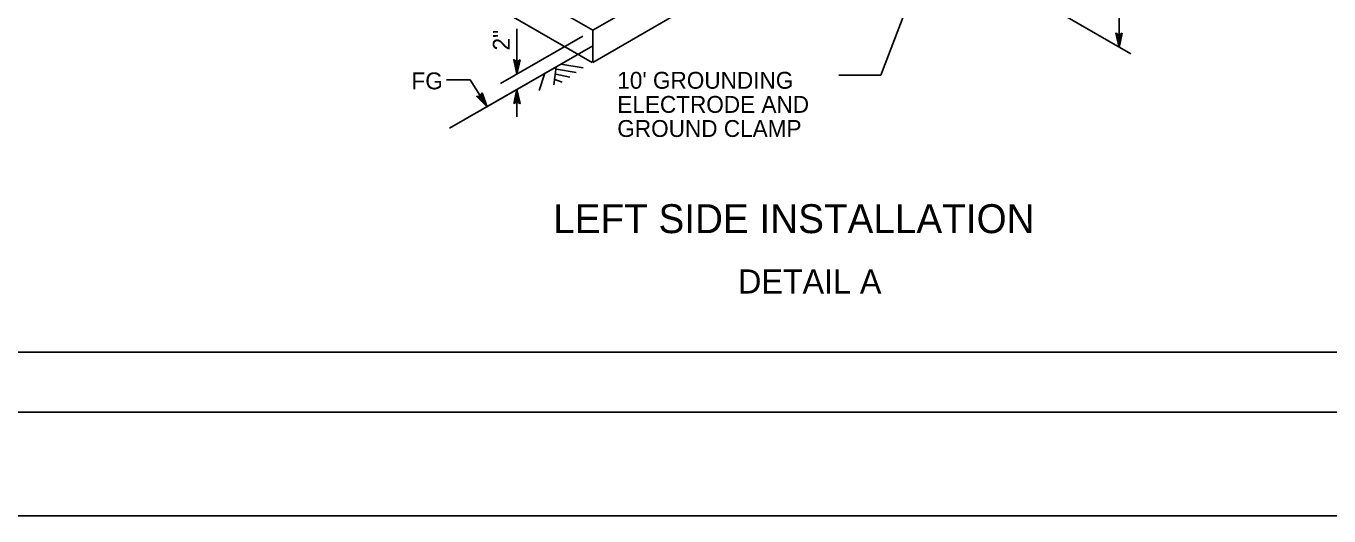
# Model space of a CAD drawing. Extents: x -894 to 866, y -472 to 714.
# Drawn here: x -502 to 39, y -472 to -269 of the extents above; entities that cross this region are included whole.
import ezdxf

# ---------------------------------------------------------------- set-up
doc = ezdxf.new("R2010")
doc.units = 0
for name, color, linetype in [('border_PLOTTING-ELEMENTS', 7, 'Continuous'), ('border_rw_22x34_Cut_Lines', 7, 'Continuous'), ('border_SHEET', 7, 'Continuous'), ('es_DETAIL', 7, 'Continuous'), ('es_DETAIL-anno', 7, 'Continuous'), ('rd_PROFILE-OG', 7, 'Continuous')]:
    doc.layers.add(name, color=color, linetype=linetype)

msp = doc.modelspace()

# ---------------------------------------------------------------- linework, layer by layer
at = {"layer": 'border_PLOTTING-ELEMENTS'}
for points in [[(-894.04, -472.44), (865.96, -472.44), (865.96, 713.56), (-894.04, 713.56)], [(-864.04, 670.56), (835.96, 670.56), (835.96, -429.44), (-864.04, -429.44)]]:
    msp.add_lwpolyline(points, close=True, dxfattribs=at)
at = {"layer": 'border_rw_22x34_Cut_Lines'}
msp.add_lwpolyline([(-864.04, 670.56), (835.96, 670.56), (835.96, -429.44), (-864.04, -429.44)], close=True, dxfattribs=at)
at = {"layer": 'border_SHEET'}
msp.add_line((810.96, -404.44), (-814.04, -404.44), dxfattribs=at)
at = {"layer": 'es_DETAIL'}
for p, q in [((-266.93, -270.97), (-428.04, -177.96)), ((-266.93, -270.97), (-123.11, -187.93)), ((-267.12, -284.37), (-428.22, -191.36)), ((-266.93, -284.26), (-122.98, -201.15)), ((-266.93, -284.26), (-266.93, -270.97))]:
    msp.add_line(p, q, dxfattribs=at)
at = {"layer": 'es_DETAIL-anno'}
for p, q in [((-147.33, -289.52), (-121.24, -220.76)), ((-48.53, -231.31), (-48.53, -278.04)), ((-48.53, -231.31), (-48.53, -278.04)), ((-120.39, -236.39), (-43.68, -280.68)), ((-305.23, -293.08), (-271.09, -273.37)), ((-298.35, -270.34), (-298.35, -289.1)), ((-326.3, -311.62), (-266.93, -277.35)), ((-317.72, -291.47), (-327.61, -291.5)), ((-310.77, -302.65), (-317.72, -291.47)), ((-147.33, -289.52), (-164.83, -289.52)), ((-298.35, -295.48), (-298.35, -306.88))]:
    msp.add_line(p, q, dxfattribs=at)
for points in [[(-47.22, -272.14), (-48.53, -278.04), (-49.84, -272.14), (-49.49, -272.35), (-48.54, -276.67), (-47.56, -272.34), (-47.91, -272.55), (-48.53, -275.32), (-49.15, -272.56), (-48.8, -272.77), (-48.53, -273.96), (-48.26, -272.76), (-48.53, -272.92), (-49.84, -272.14), (-48.53, -272.92)], [(-297.03, -283.2), (-298.35, -289.1), (-299.66, -283.2), (-299.31, -283.41), (-298.35, -287.73), (-297.38, -283.41), (-297.73, -283.61), (-298.34, -286.38), (-298.96, -283.62), (-298.61, -283.83), (-298.34, -285.02), (-298.08, -283.82), (-298.35, -283.99), (-299.66, -283.2), (-298.35, -283.99)], [(-312.83, -296.96), (-310.77, -302.65), (-315.04, -298.37), (-314.64, -298.36), (-311.51, -301.5), (-313.01, -297.33), (-313.19, -297.69), (-312.23, -300.36), (-314.23, -298.35), (-313.82, -298.34), (-312.96, -299.21), (-313.37, -298.05), (-313.52, -298.34), (-315.04, -298.37), (-313.52, -298.34)], [(-299.67, -301.39), (-298.35, -295.48), (-297.04, -301.39), (-297.39, -301.18), (-298.34, -296.85), (-299.32, -301.18), (-298.97, -300.97), (-298.35, -298.2), (-297.73, -300.97), (-298.08, -300.76), (-298.35, -299.56), (-298.62, -300.76), (-298.35, -300.6), (-297.04, -301.39), (-298.35, -300.6)]]:
    msp.add_lwpolyline(points, close=True, dxfattribs=at)
at = {"layer": 'rd_PROFILE-OG'}
for p, q in [((-282.03, -286.09), (-283.11, -293.62)), ((-280.12, -285.01), (-270.91, -286.55)), ((-286.73, -288.76), (-289.13, -296)), ((-282.67, -291.38), (-279.62, -292.54)), ((-282.18, -289.11), (-276.36, -290.38)), ((-281.98, -287.1), (-273.75, -288.47))]:
    msp.add_line(p, q, dxfattribs=at)
msp.add_lwpolyline([(-314.76, -304.96), (-266.93, -277.35)], dxfattribs=at)

# ---------------------------------------------------------------- texts
at = {"layer": 'es_DETAIL-anno'}
msp.add_text('2"', height=7, rotation=90, dxfattribs=at).set_placement((-301.37, -279.32))
for s, height, p in [('FG', 7, (-342.13, -295.44)), ("10' GROUNDING", 7, (-256.73, -295.2)), ('ELECTRODE AND', 7, (-256.73, -305.2)), ('GROUND CLAMP', 7, (-256.73, -315.2)), ('LEFT SIDE INSTALLATION', 12, (-283.32, -355.11)), ('DETAIL A', 10, (-206.59, -380.16))]:
    msp.add_text(s, height=height, dxfattribs=at).set_placement(p)

doc.saveas('drawing.dxf')
